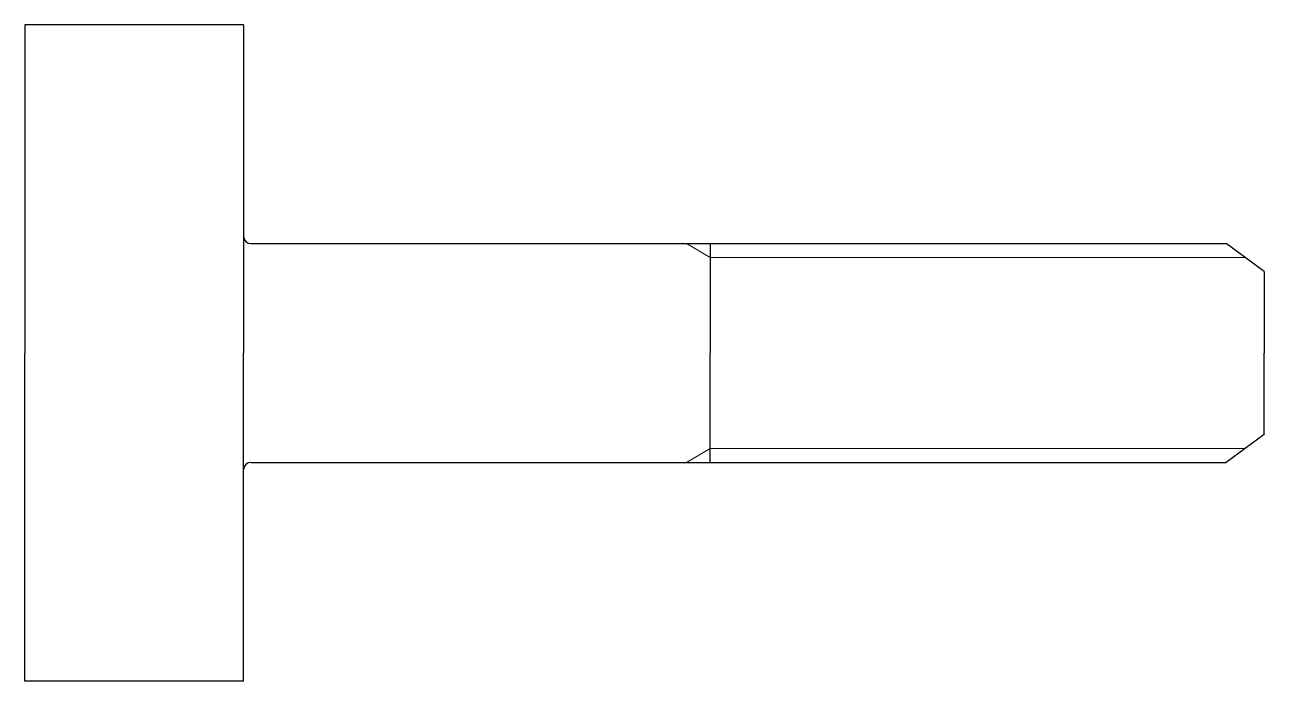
# Model space of a CAD drawing. Header units: millimetres. Extents: x 37 to 207, y -26 to 64.
import ezdxf

# ---------------------------------------------------------------- set-up
doc = ezdxf.new("R2010")
doc.units = ezdxf.units.MM
doc.layers.add('M30 Body_Inner', color=7, linetype='Continuous', lineweight=13)
doc.layers.add('M30 Body_Outer', color=7, linetype='Continuous', lineweight=30)

msp = doc.modelspace()

# ---------------------------------------------------------------- linework, layer by layer
at = {"layer": 'M30 Body_Inner'}
for p, q in [((130.8, 31.86), (127.57, 33.75)), ((130.8, 31.86), (204.16, 31.86)), ((130.8, 5.64), (127.57, 3.75)), ((130.8, 5.64), (204.16, 5.64))]:
    msp.add_line(p, q, dxfattribs=at)
at = {"layer": 'M30 Body_Outer'}
for p, q in [((66.8, 63.75), (36.79, 63.75)), ((36.79, 63.75), (36.79, 18.75)), ((66.8, 63.75), (66.8, 18.75)), ((67.8, 33.75), (201.56, 33.75)), ((130.8, 33.75), (130.8, 18.75)), ((206.8, 29.94), (201.56, 33.75)), ((206.8, 29.94), (206.8, 18.75)), ((36.79, -26.25), (36.79, 18.75)), ((66.8, -26.25), (66.8, 18.75)), ((130.8, 3.75), (130.8, 18.75)), ((206.8, 7.56), (206.8, 18.75)), ((206.8, 7.56), (201.56, 3.75)), ((67.8, 3.75), (201.56, 3.75)), ((66.8, -26.25), (36.79, -26.25))]:
    msp.add_line(p, q, dxfattribs=at)
for centre, start, end in [((67.8, 34.75), 180, 270), ((67.8, 2.75), 90, 180)]:
    msp.add_arc(centre, 1, start, end, dxfattribs=at)

doc.saveas('drawing.dxf')
